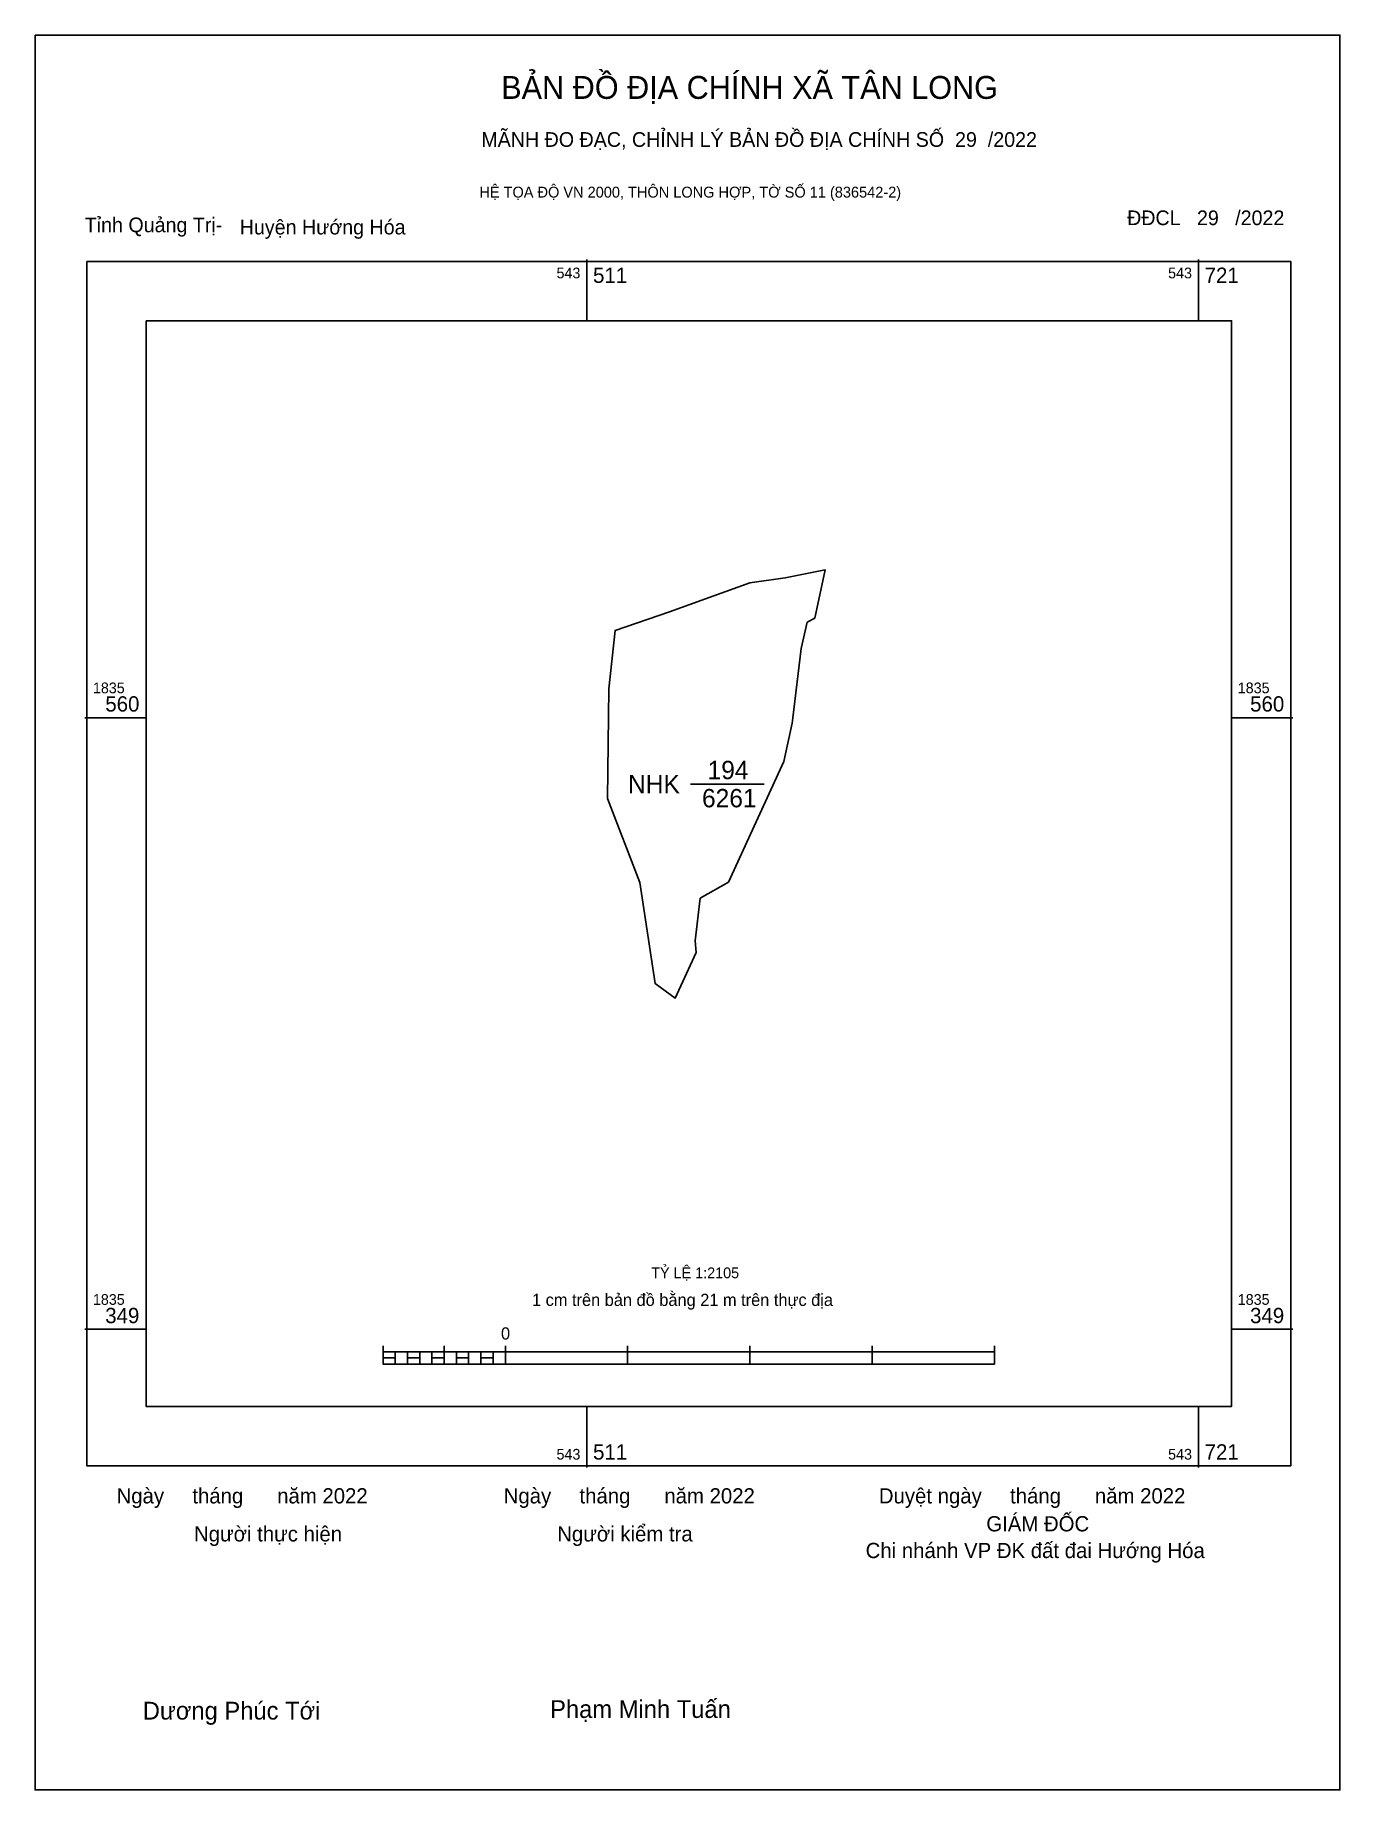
# Model space of a CAD drawing. Extents: x 543321 to 543770, y 1835191 to 1835795.
import ezdxf

# ---------------------------------------------------------------- set-up
doc = ezdxf.new("R2010")
doc.units = 0
for name, color, linetype in [('Level 10', 7, 'Continuous'), ('Level 13', 7, 'Continuous'), ('Level 15', 7, 'Continuous'), ('Level 6', 7, 'Continuous'), ('Level 62', 7, 'Continuous'), ('Level 63', 7, 'Continuous'), ('Level 9', 7, 'Continuous')]:
    doc.layers.add(name, color=color, linetype=linetype)

msp = doc.modelspace()

# ---------------------------------------------------------------- linework, layer by layer
at = {"layer": 'Level 10'}
msp.add_lwpolyline([(543578.83, 1835544.93), (543559.71, 1835503.34), (543550, 1835497.84), (543548.3, 1835483.18), (543548.63, 1835479.24), (543541.38, 1835463.49), (543534.44, 1835468.51), (543529.26, 1835503.32), (543518.07, 1835532.19), (543518.54, 1835569.89), (543520.67, 1835590.04), (543539.4, 1835596.47), (543567.13, 1835606.42), (543579.23, 1835608.19), (543593.02, 1835610.84), (543589.46, 1835594.29), (543586.8, 1835592.86), (543584.7, 1835583.81), (543581.82, 1835560.01), (543581.67, 1835558.14)], close=True, dxfattribs=at)
at = {"layer": 'Level 15'}
msp.add_lwpolyline([(543321.06, 1835794.93), (543770.18, 1835794.93), (543770.18, 1835190.98), (543321.06, 1835190.98)], close=True, dxfattribs=at)
at = {"layer": 'Level 62'}
msp.add_lwpolyline([(543359.24, 1835696.61), (543732.91, 1835696.61), (543732.91, 1835322.95), (543359.24, 1835322.95)], close=True, dxfattribs=at)
at = {"layer": 'Level 63'}
for p, q in [((543511, 1835717.66), (543511, 1835696.61)), ((543721.5, 1835717.66), (543721.5, 1835696.61)), ((543338.19, 1835560), (543359.24, 1835560)), ((543732.91, 1835560), (543753.96, 1835560)), ((543338.19, 1835349.5), (543359.24, 1835349.5)), ((543732.91, 1835349.5), (543753.96, 1835349.5)), ((543440.82, 1835343.86), (543440.82, 1835337.55)), ((543461.87, 1835343.86), (543461.87, 1835337.55)), ((543482.92, 1835343.86), (543482.92, 1835337.55)), ((543525.02, 1835343.86), (543525.02, 1835337.55)), ((543567.12, 1835343.86), (543567.12, 1835337.55)), ((543609.22, 1835343.86), (543609.22, 1835337.55)), ((543651.32, 1835343.86), (543651.32, 1835337.55)), ((543440.82, 1835341.76), (543651.32, 1835341.76)), ((543440.82, 1835337.55), (543651.32, 1835337.55)), ((543445.03, 1835341.76), (543445.03, 1835337.55)), ((543449.24, 1835341.76), (543449.24, 1835337.55)), ((543453.45, 1835341.76), (543453.45, 1835337.55)), ((543457.66, 1835341.76), (543457.66, 1835337.55)), ((543461.87, 1835341.76), (543461.87, 1835337.55)), ((543466.08, 1835341.76), (543466.08, 1835337.55)), ((543470.29, 1835341.76), (543470.29, 1835337.55)), ((543474.5, 1835341.76), (543474.5, 1835337.55)), ((543478.71, 1835341.76), (543478.71, 1835337.55)), ((543482.92, 1835341.76), (543482.92, 1835337.55)), ((543511, 1835322.95), (543511, 1835301.9)), ((543721.5, 1835322.95), (543721.5, 1835301.9))]:
    msp.add_line(p, q, dxfattribs=at)
for points in [[(543338.85, 1835717), (543753.3, 1835717), (543753.3, 1835302.56), (543338.85, 1835302.56)], [(543440.82, 1835339.65), (543445.03, 1835339.65), (543445.03, 1835337.55), (543440.82, 1835337.55)], [(543440.82, 1835339.65), (543445.03, 1835339.65), (543445.03, 1835337.55), (543440.82, 1835337.55)], [(543449.24, 1835339.65), (543453.45, 1835339.65), (543453.45, 1835337.55), (543449.24, 1835337.55)], [(543457.66, 1835339.65), (543461.87, 1835339.65), (543461.87, 1835337.55), (543457.66, 1835337.55)], [(543466.08, 1835339.65), (543470.29, 1835339.65), (543470.29, 1835337.55), (543466.08, 1835337.55)], [(543474.5, 1835339.65), (543478.71, 1835339.65), (543478.71, 1835337.55), (543474.5, 1835337.55)]]:
    msp.add_lwpolyline(points, close=True, dxfattribs=at)
at = {"layer": 'Level 9'}
msp.add_line((543546.7, 1835537.16), (543572.04, 1835537.16), dxfattribs=at)

# ---------------------------------------------------------------- texts
at = {"layer": 'Level 13'}
for s, p in [('194', (543552.54, 1835538.84)), ('NHK', (543525.16, 1835534)), ('6261', (543550.61, 1835529.16))]:
    msp.add_text(s, height=6.315, dxfattribs=at).set_placement(p)
at = {"layer": 'Level 6'}
msp.add_text('TỶ LỆ 1:2105', height=3.7004, dxfattribs=at).set_placement((543533.13, 1835367.08))
at = {"layer": 'Level 63'}
for s, height, p in [('BẢN ĐỒ ĐỊA CHÍNH XÃ TÂN LONG', 7.8804, (543481.5, 1835772.98)), ('MÃNH ĐO ĐẠC, CHỈNH LÝ BẢN ĐỒ ĐỊA CHÍNH SỐ  29  /2022', 5.0566, (543474.65, 1835756.47)), ('HỆ TỌA ĐỘ VN 2000, THÔN LONG HỢP, TỜ SỐ 11 (836542-2)', 3.7432, (543473.97, 1835739.01)), ('543', 3.684, (543500.54, 1835711.22)), ('511', 5.263, (543513.11, 1835709.64)), ('543', 3.684, (543711.04, 1835711.22)), ('721', 5.263, (543723.61, 1835709.64)), ('1835', 3.684, (543340.96, 1835568.42)), ('560', 5.263, (543345.23, 1835562.11)), ('1835', 3.684, (543735.01, 1835568.42)), ('560', 5.263, (543739.28, 1835562.11)), ('1835', 3.684, (543340.96, 1835357.92)), ('1 cm trên bản đồ bằng 21 m trên thực địa', 4.21, (543492.1, 1835357.54)), ('1835', 3.684, (543735.01, 1835357.92)), ('349', 5.263, (543345.2, 1835351.61)), ('349', 5.263, (543739.26, 1835351.61)), ('0', 4.21, (543481.43, 1835345.97)), ('543', 3.684, (543500.54, 1835304.66)), ('511', 5.263, (543513.11, 1835304.66)), ('543', 3.684, (543711.04, 1835304.66)), ('721', 5.263, (543723.61, 1835304.66)), ('Ngày     tháng      năm 2022', 5.2379, (543349.1, 1835289.57)), ('Ngày     tháng      năm 2022', 5.2379, (543482.36, 1835289.57)), ('Duyệt ngày     tháng      năm 2022', 5.2379, (543611.48, 1835289.57)), ('GIÁM ĐỐC', 5.238, (543648.47, 1835279.95)), ('Người thực hiện', 5.2379, (543375.76, 1835276.48)), ('Người kiểm tra', 5.2379, (543500.77, 1835276.48)), ('Chi nhánh VP ĐK đất đai Hướng Hóa', 5.2379, (543606.93, 1835270.76)), ('Phạm Minh Tuấn', 6.1095, (543498.32, 1835215.74)), ('Dương Phúc Tới', 6.1095, (543358.13, 1835215.19))]:
    msp.add_text(s, height=height, dxfattribs=at).set_placement(p)
at = {"layer": 'Level 9'}
for s, p in [('Tỉnh Quảng Trị-', (543338.15, 1835727.08)), ('Huyện Hướng Hóa', (543391.5, 1835726.32)), ('ĐĐCL   29   /2022', (543696.93, 1835729.52))]:
    msp.add_text(s, height=5.0566, dxfattribs=at).set_placement(p)

doc.saveas('drawing.dxf')
